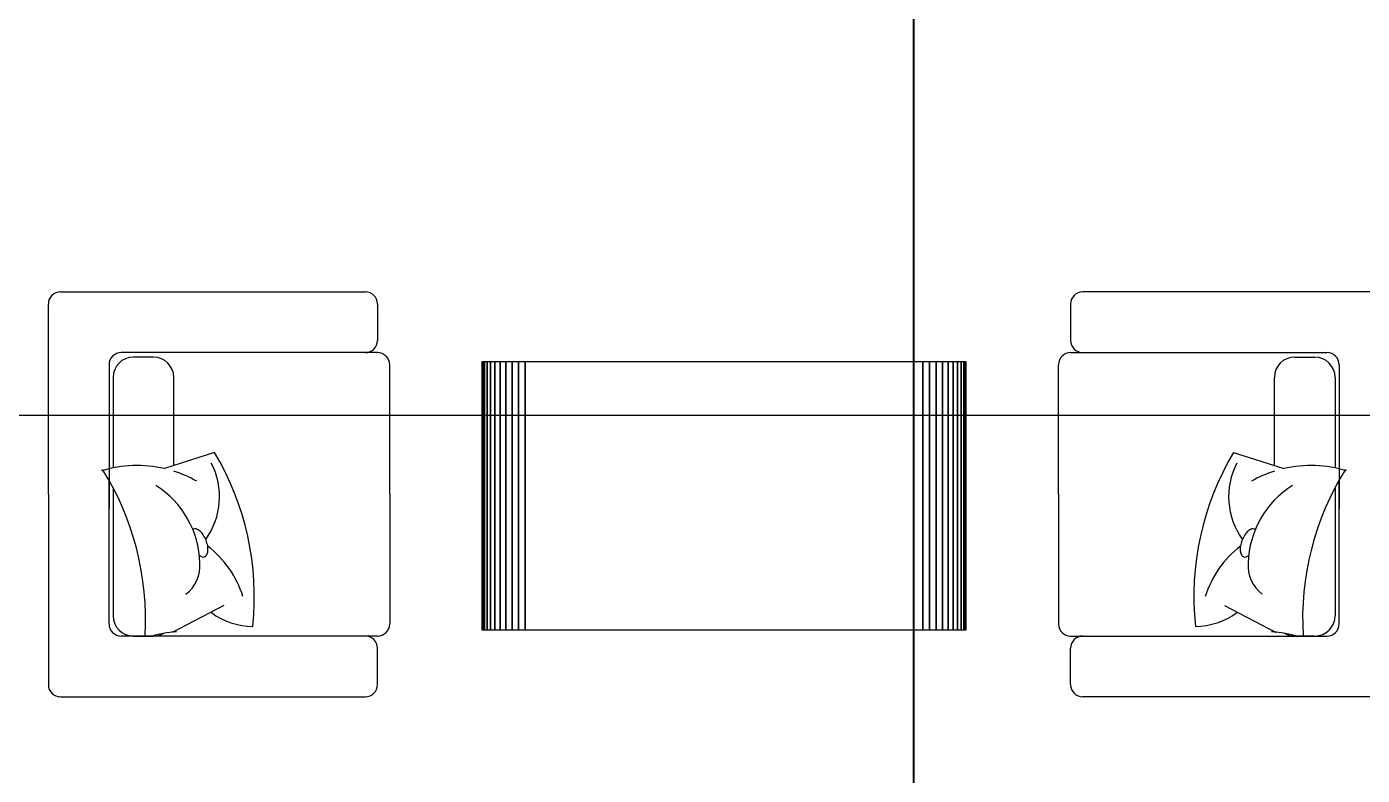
# Model space of a CAD drawing. Header units: inches. Extents: x -7543 to -822, y 102837 to 190349.
# Drawn here: x -829.94501 to -829.89529, y 102836.79905 to 102836.8269 of the extents above; entities that cross this region are included whole.
import ezdxf

# ---------------------------------------------------------------- set-up
doc = ezdxf.new("R2010")
doc.units = ezdxf.units.IN
doc.header["$MEASUREMENT"] = 0
doc.linetypes.add('DASHDOTX2', pattern=[2, 1, -0.5, 0, -0.5])
doc.linetypes.add('DASHED', pattern=[19.049999999999997, 12.7, -6.35])
doc.layers.add('AKS', color=1, linetype='Continuous', lineweight=25)
doc.layers.add('KESİT', color=7, linetype='Continuous', lineweight=40)
doc.layers.add('TEFRİŞ', color=7, linetype='Continuous', lineweight=25, true_color=0x78462c)

msp = doc.modelspace()

# ---------------------------------------------------------------- linework, layer by layer
at = {"layer": 'AKS', "linetype": 'DASHDOTX2', "ltscale": 10}
msp.add_line((-829.7205326753192, 102836.8124307916), (-830.0911364701894, 102836.8124307916), dxfattribs=at)
at = {"layer": 'KESİT', "linetype": 'DASHED'}
msp.add_line((-829.9120055995311, 102836.9492071035), (-829.9120055995311, 102836.7221551643), dxfattribs=at)
at = {"layer": 'TEFRİŞ'}
for p, q in [((-829.9437580231441, 102836.8170344445), (-829.9324064399555, 102836.8170344445)), ((-829.8943494641318, 102836.8170344445), (-829.9057010473205, 102836.8170344445)), ((-829.9442099349029, 102836.8095025819), (-829.9442099349029, 102836.8165825328)), ((-829.9319545281967, 102836.8165825328), (-829.9319545281967, 102836.8152267975)), ((-829.9061529590792, 102836.8165825328), (-829.9061529590792, 102836.8152267975)), ((-829.9324064399555, 102836.8147748857), (-829.9414984643503, 102836.8147748857)), ((-829.9319545281967, 102836.8147748857), (-829.9324064399555, 102836.8147748857)), ((-829.9319545281967, 102836.8147748857), (-829.9319545281967, 102836.8147748857)), ((-829.9061529590792, 102836.8147748857), (-829.9061529590792, 102836.8147748857)), ((-829.9061529590792, 102836.8147748857), (-829.9057010473205, 102836.8147748857)), ((-829.9057010473205, 102836.8147748857), (-829.8966090229256, 102836.8147748857)), ((-829.941950376109, 102836.814322974), (-829.941950376109, 102836.8089743497)), ((-829.9402933663268, 102836.8146057191), (-829.9410465525915, 102836.8146057191)), ((-829.9315026164379, 102836.8095025819), (-829.9315026164379, 102836.814322974)), ((-829.906604870838, 102836.8095025819), (-829.906604870838, 102836.814322974)), ((-829.897814120949, 102836.8146057191), (-829.8970609346844, 102836.8146057191)), ((-829.8961571111669, 102836.814322974), (-829.8961571111668, 102836.8089743497)), ((-829.9417997388562, 102836.8138525329), (-829.9417997388562, 102836.8104841013)), ((-829.9395401800623, 102836.810571158), (-829.9395401800623, 102836.8138525329)), ((-829.8985673072136, 102836.810571158), (-829.8985673072136, 102836.8138525329)), ((-829.8963077484198, 102836.8138525329), (-829.8963077484198, 102836.8104841013)), ((-829.938022167984, 102836.8110628912), (-829.9398859596673, 102836.8104591488)), ((-829.900085319292, 102836.8110628912), (-829.8982215276086, 102836.8104591488)), ((-829.9419503761092, 102836.8046821898), (-829.941950376109, 102836.8100308141)), ((-829.9417997388562, 102836.8097544776), (-829.9417997388562, 102836.8049834643)), ((-829.8963077484198, 102836.8097544776), (-829.8963077484198, 102836.8049834643)), ((-829.8961571111668, 102836.8046821898), (-829.8961571111668, 102836.8100308141)), ((-829.9442099349029, 102836.8095025819), (-829.944209934903, 102836.802422631)), ((-829.9315026164379, 102836.8095025819), (-829.9315026164379, 102836.8046821898)), ((-829.906604870838, 102836.8095025819), (-829.906604870838, 102836.8046821898)), ((-829.9376793435767, 102836.8053624325), (-829.9396039771854, 102836.8043622132)), ((-829.9004281436991, 102836.8053624325), (-829.8985035100904, 102836.8043622132)), ((-829.9324064399555, 102836.804230278), (-829.9414984643504, 102836.804230278)), ((-829.9410465525916, 102836.804230278), (-829.940293366327, 102836.804230278)), ((-829.9319545281967, 102836.804230278), (-829.9324064399555, 102836.804230278)), ((-829.9319545281967, 102836.804230278), (-829.9319545281967, 102836.804230278)), ((-829.9061529590792, 102836.804230278), (-829.9061529590792, 102836.804230278)), ((-829.9061529590792, 102836.804230278), (-829.9057010473205, 102836.804230278)), ((-829.9057010473205, 102836.804230278), (-829.8966090229255, 102836.804230278)), ((-829.8970609346843, 102836.804230278), (-829.897814120949, 102836.804230278)), ((-829.9319545281967, 102836.802422631), (-829.9319545281967, 102836.8037783663)), ((-829.9061529590792, 102836.802422631), (-829.9061529590792, 102836.8037783663)), ((-829.9437580231443, 102836.8019707192), (-829.9324064399555, 102836.8019707192)), ((-829.8943494641317, 102836.8019707192), (-829.9057010473205, 102836.8019707192))]:
    msp.add_line(p, q, dxfattribs=at)
for centre, radius, start, end in [((-829.9437580231441, 102836.8165825328), 0.0004519117587709598, 90, 180), ((-829.9324064399555, 102836.8165825328), 0.0004519117587716158, 0, 90), ((-829.9057010473205, 102836.8165825328), 0.0004519117587716158, 90, 180), ((-829.9324064399555, 102836.8152267975), 0.0004519117587718345, 270, 0), ((-829.9057010473205, 102836.8152267975), 0.0004519117587718345, 180, 270), ((-829.9414984643503, 102836.814322974), 0.0004519117587718345, 90, 180), ((-829.9319545281967, 102836.814322974), 0.0004519117587716158, 0, 90), ((-829.9061529590792, 102836.814322974), 0.0004519117587716158, 90, 180), ((-829.8966090229256, 102836.814322974), 0.0004519117587718345, 0, 90), ((-829.9410465525915, 102836.8138525329), 0.0007531862646188495, 90, 180), ((-829.9402933663268, 102836.8138525329), 0.0007531862646188495, 0, 90), ((-829.897814120949, 102836.8138525329), 0.0007531862646188495, 90, 180), ((-829.8970609346843, 102836.8138525329), 0.0007531862646188495, 0, 90), ((-829.9470598366066, 102836.8056816335), 0.01051843088521889, 354.0526242545392, 30.77064404127939), ((-829.8910476506692, 102836.8056816335), 0.01051843088521889, 149.2293559587206, 185.9473757454608), ((-829.9408997871336, 102836.8061046552), 0.004470957498263652, 76.89369615057188, 107.2718737911055), ((-829.9511093963115, 102836.8048587993), 0.01051843088521889, 356.6486302151388, 31.99563633790846), ((-829.9408997871336, 102836.8061046552), 0.004470957498263652, 60.30820846671634, 72.29612335527925), ((-829.9405516621096, 102836.8094124065), 0.002714633946096135, 324.1663467494167, 27.53824739398063), ((-829.8975558251663, 102836.8094124065), 0.002714633946096135, 152.4617526060194, 215.8336532505833), ((-829.8972077001423, 102836.8061046552), 0.004470957498263652, 107.7038766447208, 119.6917915332837), ((-829.8972077001423, 102836.8061046552), 0.004470957498263652, 72.72812620889452, 103.1063038494281), ((-829.8869980909644, 102836.8048587993), 0.01051843088521889, 148.0043636620915, 183.3513697848612), ((-829.9420480157319, 102836.8068758855), 0.003479438900663807, 1.185842435021782, 58.09436678245724), ((-829.896059471544, 102836.8068758855), 0.003479438900663807, 121.9056332175428, 178.8141575649782), ((-829.9387482197778, 102836.808077057), 0.0001449030523310703, 111.7972622079749, 123.9886898127005), ((-829.938748219778, 102836.808077057), 0.0001449030524480476, 71.88907332705215, 111.7972621600513), ((-829.9388271172741, 102836.8078358256), 0.0003987088870213372, 48.1441763929326, 71.8890733492077), ((-829.8992803700017, 102836.8078358256), 0.0003987088870213372, 108.1109266507923, 131.8558236070674), ((-829.8993592674979, 102836.808077057), 0.0001449030524480476, 68.20273783994867, 108.1109266729479), ((-829.899359267498, 102836.808077057), 0.0001449030523310703, 56.01131018729949, 68.2027377920251), ((-829.9390226186737, 102836.8076175975), 0.0006917008929874529, 33.39004605527555, 48.14417638198393), ((-829.9393785741667, 102836.8073829768), 0.00111802375063117, 21.79726221819597, 33.39004605581327), ((-829.9393785741667, 102836.8073829768), 0.001118023750526282, 10.20447833758127, 21.79726221802666), ((-829.8987289131093, 102836.8073829768), 0.001118023750526282, 158.2027377819733, 169.7955216624187), ((-829.8987289131092, 102836.8073829768), 0.00111802375063117, 146.6099539441867, 158.202737781804), ((-829.8990848686022, 102836.8076175975), 0.0006917008929874529, 131.855823618016, 146.6099539447245), ((-829.9383645469741, 102836.8075561901), 0.0003987088870465313, 236.2416327930658, 251.8890733519937), ((-829.9384434444702, 102836.8073149588), 0.0001449030524805356, 291.797262170454, 331.7054510547437), ((-829.9386669262061, 102836.8074352639), 0.0003987088869424537, 331.7054510547437, 355.4503480548234), ((-829.9389589949848, 102836.8074585048), 0.0006917008929700983, 355.4503480548234, 10.20447833758127), ((-829.9406097835977, 102836.8045557372), 0.00381843382496293, 17.386094196907, 52.36155064421069), ((-829.8974977036783, 102836.8045557372), 0.00381843382496293, 127.6384493557893, 162.613905803093), ((-829.8991484922911, 102836.8074585048), 0.0006917008929700983, 169.7955216624187, 184.5496519451766), ((-829.8994405610698, 102836.8074352639), 0.0003987088869424537, 184.5496519451766, 208.2945489452563), ((-829.8996640428056, 102836.8073149588), 0.0001449030524805356, 208.2945489452563, 248.202737829546), ((-829.8997429403018, 102836.8075561901), 0.0003987088870465313, 288.1109266480063, 303.7583672069343), ((-829.9398630203658, 102836.806829456), 0.001299108500386251, 306.7017608840446, 5.230834754794357), ((-829.9384434444702, 102836.8073149588), 0.000144903052449773, 251.8890733298381, 291.7972621600513), ((-829.8996640428057, 102836.8073149588), 0.000144903052449773, 248.2027378399486, 288.1109266701619), ((-829.8982444669101, 102836.806829456), 0.001299108500386251, 174.7691652452056, 233.2982391159554), ((-829.9410465525916, 102836.8049834643), 0.0007531862646186308, 180, 270), ((-829.9365874468236, 102836.8071954325), 0.002603687489061573, 233.3924665288605, 269.7672999339781), ((-829.9015200404523, 102836.8071954325), 0.002603687489061573, 270.2327000660219, 306.6075334711395), ((-829.8970609346843, 102836.8049834643), 0.0007531862646186308, 270, 0), ((-829.9414984643504, 102836.8046821898), 0.0004519117587718246, 180, 270), ((-829.9391120552611, 102836.7999335484), 0.004470957498263652, 94.14399938471662, 107.1396593463033), ((-829.940293366327, 102836.8049834643), 0.0007531862646177561, 270, 300.0676189974085), ((-829.9324064399555, 102836.8037783663), 0.0004519117587720102, 0, 90), ((-829.9319545281967, 102836.8046821898), 0.0004519117587713972, 270, 0), ((-829.9061529590792, 102836.8046821898), 0.0004519117587713972, 180, 270), ((-829.9057010473205, 102836.8037783663), 0.0004519117587720102, 90, 180), ((-829.8989954320148, 102836.7999335484), 0.004470957498263652, 72.86034065369672, 85.85600061528339), ((-829.897814120949, 102836.8049834643), 0.0007531862646177561, 239.9323810025914, 270), ((-829.8966090229255, 102836.8046821898), 0.0004519117587718246, 270, 0), ((-829.9437580231443, 102836.802422631), 0.0004519117587712681, 180, 270), ((-829.9324064399555, 102836.802422631), 0.0004519117587717319, 270, 0), ((-829.9057010473205, 102836.802422631), 0.0004519117587717319, 180, 270)]:
    msp.add_arc(centre, radius, start, end, dxfattribs=at)
for points in [[(-829.928053743638, 102836.8044479118, 0.01439999999999964), (-829.928053743638, 102836.8044479118, 0.007999999999999638), (-829.928053743638, 102836.8144479117, 0.007999999999999638), (-829.928053743638, 102836.8144479117, 0.01439999999999964)], [(-829.928053743638, 102836.8044479118, 0.01439999999999964), (-829.928053743638, 102836.8044479118, 0.007999999999999638), (-829.928053743638, 102836.8144479117, 0.007999999999999638), (-829.928053743638, 102836.8144479117, 0.01439999999999964)], [(-829.9280340436379, 102836.8044479118, 0.01465029999999964), (-829.928053743638, 102836.8044479118, 0.01439999999999964), (-829.928053743638, 102836.8144479117, 0.01439999999999964), (-829.9280340436379, 102836.8144479117, 0.01465029999999964)], [(-829.9280340436379, 102836.8044479118, 0.01465029999999964), (-829.928053743638, 102836.8044479118, 0.01439999999999964), (-829.928053743638, 102836.8144479117, 0.01439999999999964), (-829.9280340436379, 102836.8144479117, 0.01465029999999964)], [(-829.9279754436379, 102836.8044479118, 0.01489441999999964), (-829.9280340436379, 102836.8044479118, 0.01465029999999964), (-829.9280340436379, 102836.8144479117, 0.01465029999999964), (-829.9279754436379, 102836.8144479117, 0.01489441999999964)], [(-829.9279754436379, 102836.8044479118, 0.01489441999999964), (-829.9280340436379, 102836.8044479118, 0.01465029999999964), (-829.9280340436379, 102836.8144479117, 0.01465029999999964), (-829.9279754436379, 102836.8144479117, 0.01489441999999964)], [(-829.9278793636379, 102836.8044479118, 0.01512637999999964), (-829.9279754436379, 102836.8044479118, 0.01489441999999964), (-829.9279754436379, 102836.8144479117, 0.01489441999999964), (-829.9278793636379, 102836.8144479117, 0.01512637999999964)], [(-829.9278793636379, 102836.8044479118, 0.01512637999999964), (-829.9279754436379, 102836.8044479118, 0.01489441999999964), (-829.9279754436379, 102836.8144479117, 0.01489441999999964), (-829.9278793636379, 102836.8144479117, 0.01512637999999964)], [(-829.927748183638, 102836.8044479118, 0.01534045999999964), (-829.9278793636379, 102836.8044479118, 0.01512637999999964), (-829.9278793636379, 102836.8144479117, 0.01512637999999964), (-829.927748183638, 102836.8144479117, 0.01534045999999964)], [(-829.927748183638, 102836.8044479118, 0.01534045999999964), (-829.9278793636379, 102836.8044479118, 0.01512637999999964), (-829.9278793636379, 102836.8144479117, 0.01512637999999964), (-829.927748183638, 102836.8144479117, 0.01534045999999964)], [(-829.927585123638, 102836.8044479118, 0.01553137999999964), (-829.927748183638, 102836.8044479118, 0.01534045999999964), (-829.927748183638, 102836.8144479117, 0.01534045999999964), (-829.927585123638, 102836.8144479117, 0.01553137999999964)], [(-829.927585123638, 102836.8044479118, 0.01553137999999964), (-829.927748183638, 102836.8044479118, 0.01534045999999964), (-829.927748183638, 102836.8144479117, 0.01534045999999964), (-829.927585123638, 102836.8144479117, 0.01553137999999964)], [(-829.927394203638, 102836.8044479118, 0.01569441999999964), (-829.927585123638, 102836.8044479118, 0.01553137999999964), (-829.927585123638, 102836.8144479117, 0.01553137999999964), (-829.927394203638, 102836.8144479117, 0.01569441999999964)], [(-829.927394203638, 102836.8044479118, 0.01569441999999964), (-829.927585123638, 102836.8044479118, 0.01553137999999964), (-829.927585123638, 102836.8144479117, 0.01553137999999964), (-829.927394203638, 102836.8144479117, 0.01569441999999964)], [(-829.927180123638, 102836.8044479118, 0.01582561999999963), (-829.927394203638, 102836.8044479118, 0.01569441999999964), (-829.927394203638, 102836.8144479117, 0.01569441999999964), (-829.927180123638, 102836.8144479117, 0.01582561999999963)], [(-829.927180123638, 102836.8044479118, 0.01582561999999963), (-829.927394203638, 102836.8044479118, 0.01569441999999964), (-829.927394203638, 102836.8144479117, 0.01569441999999964), (-829.927180123638, 102836.8144479117, 0.01582561999999963)], [(-829.9269481836379, 102836.8044479118, 0.01592169999999964), (-829.927180123638, 102836.8044479118, 0.01582561999999963), (-829.927180123638, 102836.8144479117, 0.01582561999999963), (-829.9269481836379, 102836.8144479117, 0.01592169999999964)], [(-829.9269481836379, 102836.8044479118, 0.01592169999999964), (-829.927180123638, 102836.8044479118, 0.01582561999999963), (-829.927180123638, 102836.8144479117, 0.01582561999999963), (-829.9269481836379, 102836.8144479117, 0.01592169999999964)], [(-829.926704043638, 102836.8044479118, 0.01598029999999964), (-829.9269481836379, 102836.8044479118, 0.01592169999999964), (-829.9269481836379, 102836.8144479117, 0.01592169999999964), (-829.926704043638, 102836.8144479117, 0.01598029999999964)], [(-829.926704043638, 102836.8044479118, 0.01598029999999964), (-829.9269481836379, 102836.8044479118, 0.01592169999999964), (-829.9269481836379, 102836.8144479117, 0.01592169999999964), (-829.926704043638, 102836.8144479117, 0.01598029999999964)], [(-829.9264537436379, 102836.8044479118, 0.01599999999999964), (-829.926704043638, 102836.8044479118, 0.01598029999999964), (-829.926704043638, 102836.8144479117, 0.01598029999999964), (-829.9264537436379, 102836.8144479117, 0.01599999999999964)], [(-829.9264537436379, 102836.8044479118, 0.01599999999999964), (-829.926704043638, 102836.8044479118, 0.01598029999999964), (-829.926704043638, 102836.8144479117, 0.01598029999999964), (-829.9264537436379, 102836.8144479117, 0.01599999999999964)], [(-829.911653743638, 102836.8044479118, 0.01599999999999964), (-829.9264537436379, 102836.8044479118, 0.01599999999999964), (-829.9264537436379, 102836.8144479117, 0.01599999999999964), (-829.911653743638, 102836.8144479117, 0.01599999999999964)], [(-829.911653743638, 102836.8044479118, 0.01599999999999964), (-829.9264537436379, 102836.8044479118, 0.01599999999999964), (-829.9264537436379, 102836.8144479117, 0.01599999999999964), (-829.911653743638, 102836.8144479117, 0.01599999999999964)], [(-829.9114034436379, 102836.8044479118, 0.01598029999999964), (-829.911653743638, 102836.8044479118, 0.01599999999999964), (-829.911653743638, 102836.8144479117, 0.01599999999999964), (-829.9114034436379, 102836.8144479117, 0.01598029999999964)], [(-829.9114034436379, 102836.8044479118, 0.01598029999999964), (-829.911653743638, 102836.8044479118, 0.01599999999999964), (-829.911653743638, 102836.8144479117, 0.01599999999999964), (-829.9114034436379, 102836.8144479117, 0.01598029999999964)], [(-829.911159323638, 102836.8044479118, 0.01592169999999964), (-829.9114034436379, 102836.8044479118, 0.01598029999999964), (-829.9114034436379, 102836.8144479117, 0.01598029999999964), (-829.911159323638, 102836.8144479117, 0.01592169999999964)], [(-829.911159323638, 102836.8044479118, 0.01592169999999964), (-829.9114034436379, 102836.8044479118, 0.01598029999999964), (-829.9114034436379, 102836.8144479117, 0.01598029999999964), (-829.911159323638, 102836.8144479117, 0.01592169999999964)], [(-829.9109273636379, 102836.8044479118, 0.01582561999999963), (-829.911159323638, 102836.8044479118, 0.01592169999999964), (-829.911159323638, 102836.8144479117, 0.01592169999999964), (-829.9109273636379, 102836.8144479117, 0.01582561999999963)], [(-829.9109273636379, 102836.8044479118, 0.01582561999999963), (-829.911159323638, 102836.8044479118, 0.01592169999999964), (-829.911159323638, 102836.8144479117, 0.01592169999999964), (-829.9109273636379, 102836.8144479117, 0.01582561999999963)], [(-829.910713283638, 102836.8044479118, 0.01569441999999964), (-829.9109273636379, 102836.8044479118, 0.01582561999999963), (-829.9109273636379, 102836.8144479117, 0.01582561999999963), (-829.910713283638, 102836.8144479117, 0.01569441999999964)], [(-829.910713283638, 102836.8044479118, 0.01569441999999964), (-829.9109273636379, 102836.8044479118, 0.01582561999999963), (-829.9109273636379, 102836.8144479117, 0.01582561999999963), (-829.910713283638, 102836.8144479117, 0.01569441999999964)], [(-829.910522383638, 102836.8044479118, 0.01553137999999964), (-829.910713283638, 102836.8044479118, 0.01569441999999964), (-829.910713283638, 102836.8144479117, 0.01569441999999964), (-829.910522383638, 102836.8144479117, 0.01553137999999964)], [(-829.910522383638, 102836.8044479118, 0.01553137999999964), (-829.910713283638, 102836.8044479118, 0.01569441999999964), (-829.910713283638, 102836.8144479117, 0.01569441999999964), (-829.910522383638, 102836.8144479117, 0.01553137999999964)], [(-829.910359323638, 102836.8044479118, 0.01534045999999964), (-829.910522383638, 102836.8044479118, 0.01553137999999964), (-829.910522383638, 102836.8144479117, 0.01553137999999964), (-829.910359323638, 102836.8144479117, 0.01534045999999964)], [(-829.910359323638, 102836.8044479118, 0.01534045999999964), (-829.910522383638, 102836.8044479118, 0.01553137999999964), (-829.910522383638, 102836.8144479117, 0.01553137999999964), (-829.910359323638, 102836.8144479117, 0.01534045999999964)], [(-829.9102281436379, 102836.8044479118, 0.01512637999999964), (-829.910359323638, 102836.8044479118, 0.01534045999999964), (-829.910359323638, 102836.8144479117, 0.01534045999999964), (-829.9102281436379, 102836.8144479117, 0.01512637999999964)], [(-829.9102281436379, 102836.8044479118, 0.01512637999999964), (-829.910359323638, 102836.8044479118, 0.01534045999999964), (-829.910359323638, 102836.8144479117, 0.01534045999999964), (-829.9102281436379, 102836.8144479117, 0.01512637999999964)], [(-829.910132063638, 102836.8044479118, 0.01489441999999964), (-829.9102281436379, 102836.8044479118, 0.01512637999999964), (-829.9102281436379, 102836.8144479117, 0.01512637999999964), (-829.910132063638, 102836.8144479117, 0.01489441999999964)], [(-829.910132063638, 102836.8044479118, 0.01489441999999964), (-829.9102281436379, 102836.8044479118, 0.01512637999999964), (-829.9102281436379, 102836.8144479117, 0.01512637999999964), (-829.910132063638, 102836.8144479117, 0.01489441999999964)], [(-829.9100734436379, 102836.8044479118, 0.01465029999999964), (-829.910132063638, 102836.8044479118, 0.01489441999999964), (-829.910132063638, 102836.8144479117, 0.01489441999999964), (-829.9100734436379, 102836.8144479117, 0.01465029999999964)], [(-829.9100734436379, 102836.8044479118, 0.01465029999999964), (-829.910132063638, 102836.8044479118, 0.01489441999999964), (-829.910132063638, 102836.8144479117, 0.01489441999999964), (-829.9100734436379, 102836.8144479117, 0.01465029999999964)], [(-829.910053743638, 102836.8044479118, 0.01439999999999964), (-829.9100734436379, 102836.8044479118, 0.01465029999999964), (-829.9100734436379, 102836.8144479117, 0.01465029999999964), (-829.910053743638, 102836.8144479117, 0.01439999999999964)], [(-829.910053743638, 102836.8044479118, 0.01439999999999964), (-829.9100734436379, 102836.8044479118, 0.01465029999999964), (-829.9100734436379, 102836.8144479117, 0.01465029999999964), (-829.910053743638, 102836.8144479117, 0.01439999999999964)], [(-829.910053743638, 102836.8044479118, 0.007999999999999638), (-829.910053743638, 102836.8044479118, 0.01439999999999964), (-829.910053743638, 102836.8144479117, 0.01439999999999964), (-829.910053743638, 102836.8144479117, 0.007999999999999638)], [(-829.910053743638, 102836.8044479118, 0.007999999999999638), (-829.910053743638, 102836.8044479118, 0.01439999999999964), (-829.910053743638, 102836.8144479117, 0.01439999999999964), (-829.910053743638, 102836.8144479117, 0.007999999999999638)]]:
    msp.add_3dface(points, dxfattribs=at)

doc.saveas('drawing.dxf')
